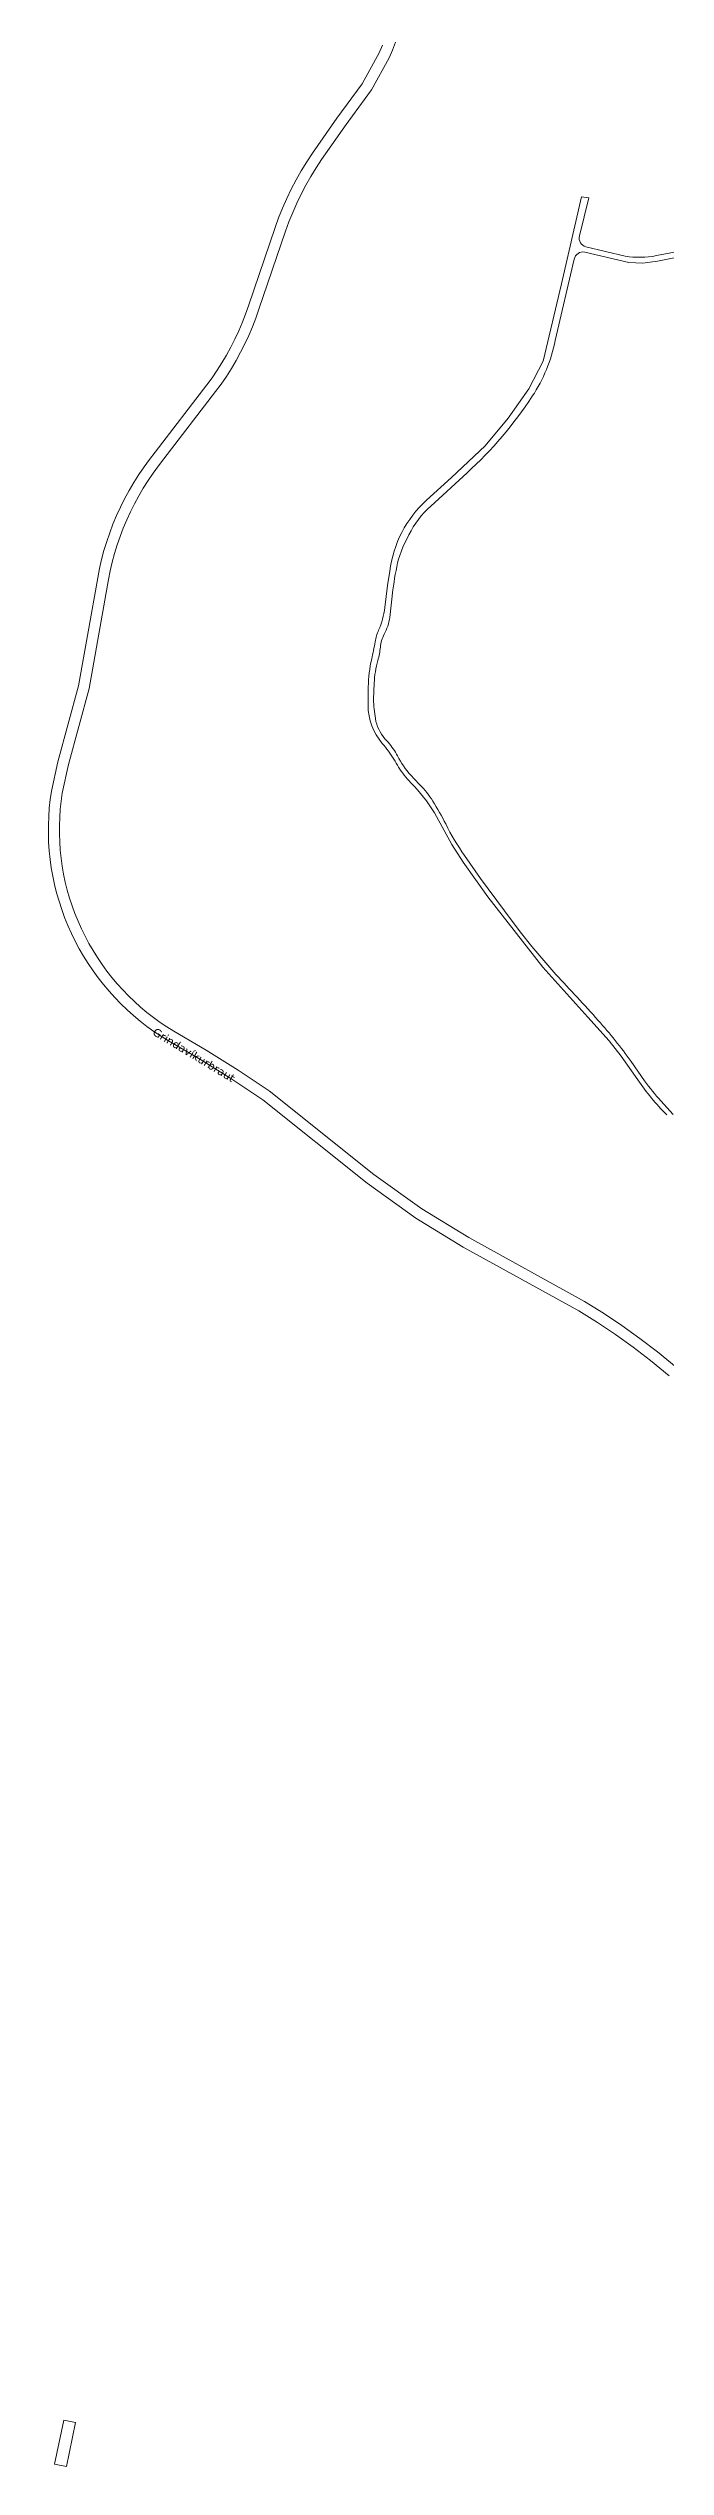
# Model space of a CAD drawing. Header units: metres. Extents: x 328903 to 333883, y 373406 to 381110.
# Drawn here: x 330209 to 330545, y 376321 to 377636 of the extents above; entities that cross this region are included whole.
import ezdxf

# ---------------------------------------------------------------- set-up
doc = ezdxf.new("R2010")
doc.units = ezdxf.units.M
doc.header["$MEASUREMENT"] = 0
for name, color, linetype in [('Byggingar', 7, 'Continuous'), ('Götuheiti', 7, 'Continuous'), ('Götur', 7, 'Continuous')]:
    doc.layers.add(name, color=color, linetype=linetype)
doc.styles.get("Standard").update_dxf_attribs({"font": 'arial.ttf'})

msp = doc.modelspace()

# ---------------------------------------------------------------- linework, layer by layer
at = {"layer": 'Byggingar', "color": 17, "linetype": 'Continuous', "lineweight": 0, "ltscale": 3.31832, "true_color": 0x943c39, "flags": 128}
msp.add_lwpolyline([(330218.748, 376320.63), (330223.699, 376344.583), (330217.277, 376345.91), (330212.325, 376321.958), (330218.748, 376320.63)], close=True, dxfattribs=at)
at = {"layer": 'Götur', "color": 8, "lineweight": 0, "ltscale": 3.31832, "true_color": 0x707070, "flags": 128}
for points in [[(330390.583, 377637.259), (330388.816, 377633.188), (330379.555, 377616.328), (330365.852, 377597.57), (330352.518, 377578.549), (330349.387, 377573.817), (330346.42, 377568.982), (330343.619, 377564.049), (330340.987, 377559.023), (330338.529, 377553.91), (330336.246, 377548.716), (330334.142, 377543.447), (330332.218, 377538.11), (330317.698, 377495.566), (330316.098, 377490.95), (330314.343, 377486.39), (330312.436, 377481.892), (330310.379, 377477.461), (330308.174, 377473.101), (330305.824, 377468.818), (330303.331, 377464.616), (330300.698, 377460.501), (330297.928, 377456.476), (330295.025, 377452.547), (330267.073, 377416.02), (330263.94, 377412.042), (330260.944, 377407.961), (330258.087, 377403.78), (330255.373, 377399.505), (330252.806, 377395.14), (330250.388, 377390.691), (330248.123, 377386.162), (330246.012, 377381.56), (330244.058, 377376.888), (330242.263, 377372.153), (330240.63, 377367.36), (330239.16, 377362.515), (330237.856, 377357.622), (330236.717, 377352.688), (330235.747, 377347.718), (330225.287, 377288.878), (330213.99, 377247.64), (330210.587, 377231.685), (330209.929, 377227.077), (330209.432, 377222.45), (330209.098, 377217.807), (330208.927, 377213.156), (330208.919, 377208.501), (330209.074, 377203.85), (330209.393, 377199.206), (330209.873, 377194.576), (330210.516, 377189.967), (330211.32, 377185.382), (330212.283, 377180.829), (330213.406, 377176.312), (330214.708, 377171.8), (330216.166, 377167.337), (330217.778, 377162.927), (330219.544, 377158.576), (330221.46, 377154.289), (330223.525, 377150.072), (330225.736, 377145.93), (330228.089, 377141.867), (330230.583, 377137.889), (330233.215, 377134), (330235.98, 377130.205), (330238.876, 377126.509), (330241.9, 377122.917), (330245.047, 377119.432), (330248.313, 377116.059), (330251.695, 377112.802), (330255.189, 377109.665), (330258.79, 377106.652), (330262.494, 377103.766), (330266.297, 377101.011), (330270.193, 377098.391), (330274.178, 377095.908), (330291.558, 377085.706), (330308.651, 377075.032), (330325.446, 377063.894), (330382.313, 377018.48), (330408.684, 376999.539), (330434.556, 376983.796), (330497.449, 376949.007), (330507.506, 376942.768), (330517.35, 376936.199), (330526.971, 376929.306), (330536.356, 376922.096), (330546.424, 376913.81)], [(330550.315, 376918.378), (330540.09, 376926.793), (330530.526, 376934.139), (330520.722, 376941.162), (330510.69, 376947.855), (330500.441, 376954.209), (330437.569, 376988.986), (330411.998, 377004.545), (330385.938, 377023.264), (330329.016, 377068.722), (330312.044, 377079.984), (330294.769, 377090.776), (330277.204, 377101.09), (330273.401, 377103.462), (330269.682, 377105.965), (330266.053, 377108.597), (330262.518, 377111.353), (330259.081, 377114.231), (330255.747, 377117.228), (330252.519, 377120.338), (330249.402, 377123.559), (330246.398, 377126.887), (330243.513, 377130.318), (330240.749, 377133.847), (330238.109, 377137.47), (330235.598, 377141.184), (330233.217, 377144.982), (330230.971, 377148.861), (330228.861, 377152.816), (330226.89, 377156.843), (330225.061, 377160.935), (330223.375, 377165.089), (330221.836, 377169.299), (330220.444, 377173.56), (330219.201, 377177.867), (330218.132, 377182.168), (330217.214, 377186.504), (330216.447, 377190.87), (330215.834, 377195.259), (330215.375, 377199.668), (330215.07, 377204.089), (330214.92, 377208.519), (330214.924, 377212.951), (330215.084, 377217.38), (330215.398, 377221.802), (330215.867, 377226.209), (330216.489, 377230.597), (330219.818, 377246.207), (330231.147, 377287.558), (330241.654, 377346.668), (330242.587, 377351.444), (330243.681, 377356.186), (330244.936, 377360.888), (330246.349, 377365.545), (330247.92, 377370.151), (330249.645, 377374.701), (330251.524, 377379.19), (330253.554, 377383.613), (330255.734, 377387.965), (330258.059, 377392.24), (330260.528, 377396.433), (330263.138, 377400.541), (330265.885, 377404.557), (330268.768, 377408.478), (330271.781, 377412.299), (330299.79, 377448.901), (330302.811, 377452.989), (330305.693, 377457.177), (330308.433, 377461.459), (330311.027, 377465.831), (330313.473, 377470.288), (330315.768, 377474.824), (330317.91, 377479.435), (330319.895, 377484.115), (330321.722, 377488.859), (330323.388, 377493.662), (330337.896, 377536.172), (330339.751, 377541.317), (330341.779, 377546.396), (330343.98, 377551.402), (330346.35, 377556.331), (330348.886, 377561.176), (330351.586, 377565.931), (330354.447, 377570.592), (330357.465, 377575.153), (330370.852, 377594.247), (330384.613, 377613.074), (330394.182, 377630.495), (330395.995, 377634.646), (330397.666, 377638.856)]]:
    msp.add_lwpolyline(points, dxfattribs=at)
for points in [[(330553.283, 377525.553), (330539.551, 377522.841, -0.09043769), (330522.567, 377522.593), (330501.219, 377527.658, -0.43257622), (330497.801, 377533.609), (330502.716, 377554.324), (330498.817, 377554.783), (330487.933, 377507.59), (330477.927, 377465.448), (330470.262, 377450.417), (330458.912, 377434.533), (330446.509, 377419.516), (330428.166, 377402.257), (330414.574, 377389.867, 0.1785589), (330394.563, 377351.261), (330393.236, 377343.404), (330391.872, 377331.469, -0.0773144), (330388.51, 377319.233, 0.06442682), (330386.591, 377312.883, -0.0158508), (330384.731, 377303.552, 0.0533683), (330382.864, 377288.322, 0.00328803), (330382.777, 377278.289, 0.1823631), (330390.508, 377257.665, -0.04556025), (330396.773, 377249.046, 0.00125804), (330399.366, 377244.72, 0.06097793), (330405.994, 377236.26, -0.06167014), (330418.854, 377219.806), (330428.253, 377202.75), (330434.419, 377193.012), (330447.914, 377174.141), (330477.781, 377135.875), (330502.24, 377108.866), (330513.87, 377095.856), (330520.309, 377087.631), (330529.373, 377074.667, 0.04030423), (330545.148, 377055.583, -0.02579195)], [(330548.681, 377055.801), (330541.978, 377063.193, -0.02773766), (330533.102, 377074.147), (330525.762, 377084.596, 0.0301796), (330507.931, 377106.985, 0.00692989), (330484.766, 377132.012), (330471.883, 377147.211), (330465.402, 377155.234), (330456.961, 377166.524), (330443.902, 377184.151), (330435.19, 377196.676, -0.03516676), (330424.975, 377213.819, 0.02345251), (330417.966, 377226.242, 0.05501577), (330410.943, 377235.103, -0.01297428), (330406.053, 377240.312, -0.06167296), (330398.772, 377250.846, 0.06277633), (330393.612, 377258.27), (330391.921, 377260.184, -0.14303677), (330386.768, 377271.139, -0.02560077), (330385.68, 377281.534), (330386.094, 377290.383, -0.0564541), (330388.086, 377302.784, 0.04382318), (330389.44, 377310.039, -0.09878172), (330391.533, 377316.954, 0.08601772), (330394.582, 377326.172), (330396.313, 377341.12, -0.03213392), (330399.347, 377357.854), (330401.592, 377364.346), (330404.959, 377371.078, -0.09305974), (330416.827, 377386.707), (330436.56, 377404.722, 0.06258931), (330472.051, 377446.356, 0.09587071), (330484.557, 377476.793), (330494.81, 377521.007, -0.39904656), (330500.538, 377524.787), (330524.528, 377519.094), (330532.243, 377518.685), (330540.07, 377519.886), (330553.712, 377522.58)]]:
    msp.add_lwpolyline(points, format="xyb", dxfattribs=at)

# ---------------------------------------------------------------- texts
at = {"layer": 'Götuheiti', "color": 18, "true_color": 0x000000, "insert": (330288.03, 377088.18), "char_height": 4.35, "attachment_point": 5, "rotation": 328.88}
msp.add_mtext('{{\\fVerdana|b0|i0;Grindavíkurbraut}}', dxfattribs=at)

doc.saveas('drawing.dxf')
